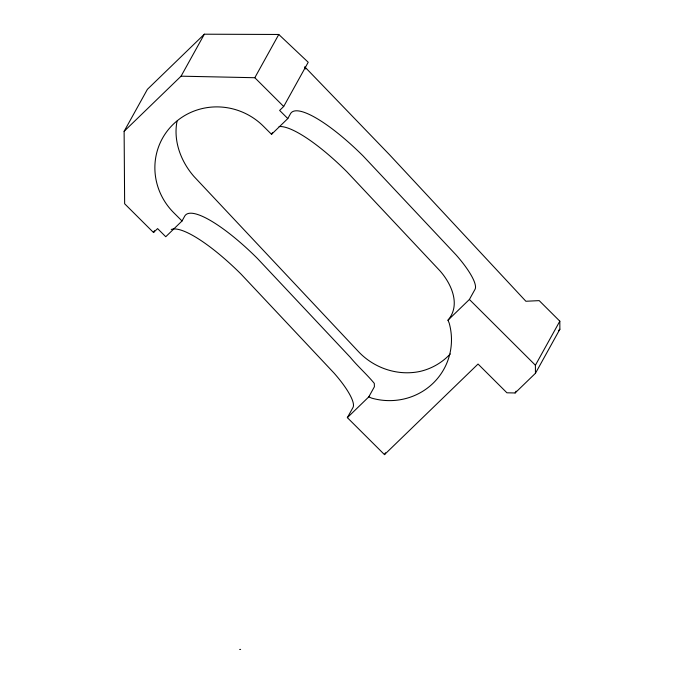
<?xml version="1.0" encoding="UTF-8"?>
<svg xmlns="http://www.w3.org/2000/svg" width="684" height="684" viewBox="0 0 684 684"><rect width="100%" height="100%" fill="white"/><g stroke="black" fill="none" stroke-linecap="round" stroke-linejoin="round"><path stroke-width="1.03" d="M177.036 121.205C173.137 141.041 180.952 161.578 194 176.506L359.1 352.286C374.652 368.334 397.84 376.072 419.831 371.472A63.723 61.688 60.3 0 0 450.277 353.953M124.12 131.328L147.393 89.347L204.345 34.2L278.781 34.474L308.21 62.261L283.689 106.49L279.628 110.423L287.802 118.571L271.531 134.32L263.357 126.181A64.219 62.116 29 0 0 173.223 124.3A64.219 62.116 29 0 0 173.856 212.835L182.03 220.983L165.759 236.732L157.585 228.593L153.515 232.534L124.642 203.764L124.12 131.328L181.072 76.18L204.345 34.2M153.515 232.534L154.533 230.705M181.072 76.18L254.816 77.719L278.781 34.474M182.03 220.983L184.697 216.17A87.569 21.315 45.9 0 1 257.355 258.381L350.336 357.356C357.852 366.496 366.846 374.336 374.302 383.391L374.404 386.751L368.779 396.891L371.686 398.131A64.219 62.116 29 0 0 449.191 323.087L447.969 320.215C461.084 304.902 451.38 283.638 439.829 270.702L346.848 171.727A87.569 21.315 45.9 0 0 279.089 126.583M271.531 134.32L272.42 132.722M287.802 118.571L290.469 113.758A87.569 21.315 45.9 0 1 363.118 155.969L456.108 254.944A46.709 11.372 45.9 0 1 475.021 289.332L469.395 299.472L447.969 320.215M304.876 66.964L389.529 154.746L525.885 301.259L539.197 300.627L559.82 321.172L559.88 329.218L535.461 373.276L515.12 392.967L506.921 392.796L478.048 364.033L384.485 454.629L347.352 417.642L352.978 407.493A46.709 11.372 45.9 0 0 334.066 373.113L241.076 274.139A87.569 21.315 45.9 0 0 171.239 229.491M384.485 454.629L385.502 452.782M515.12 392.967L516.138 391.137M535.461 373.276L535.401 365.23L559.82 321.172M347.352 417.642L369.616 396.079M558.375 330.68L559.88 329.218M240.606 649.39L239.674 649.467M254.816 77.719L283.689 106.49M469.395 299.472L535.401 365.23M304.654 67.135L305.688 68.999"/></g></svg>
